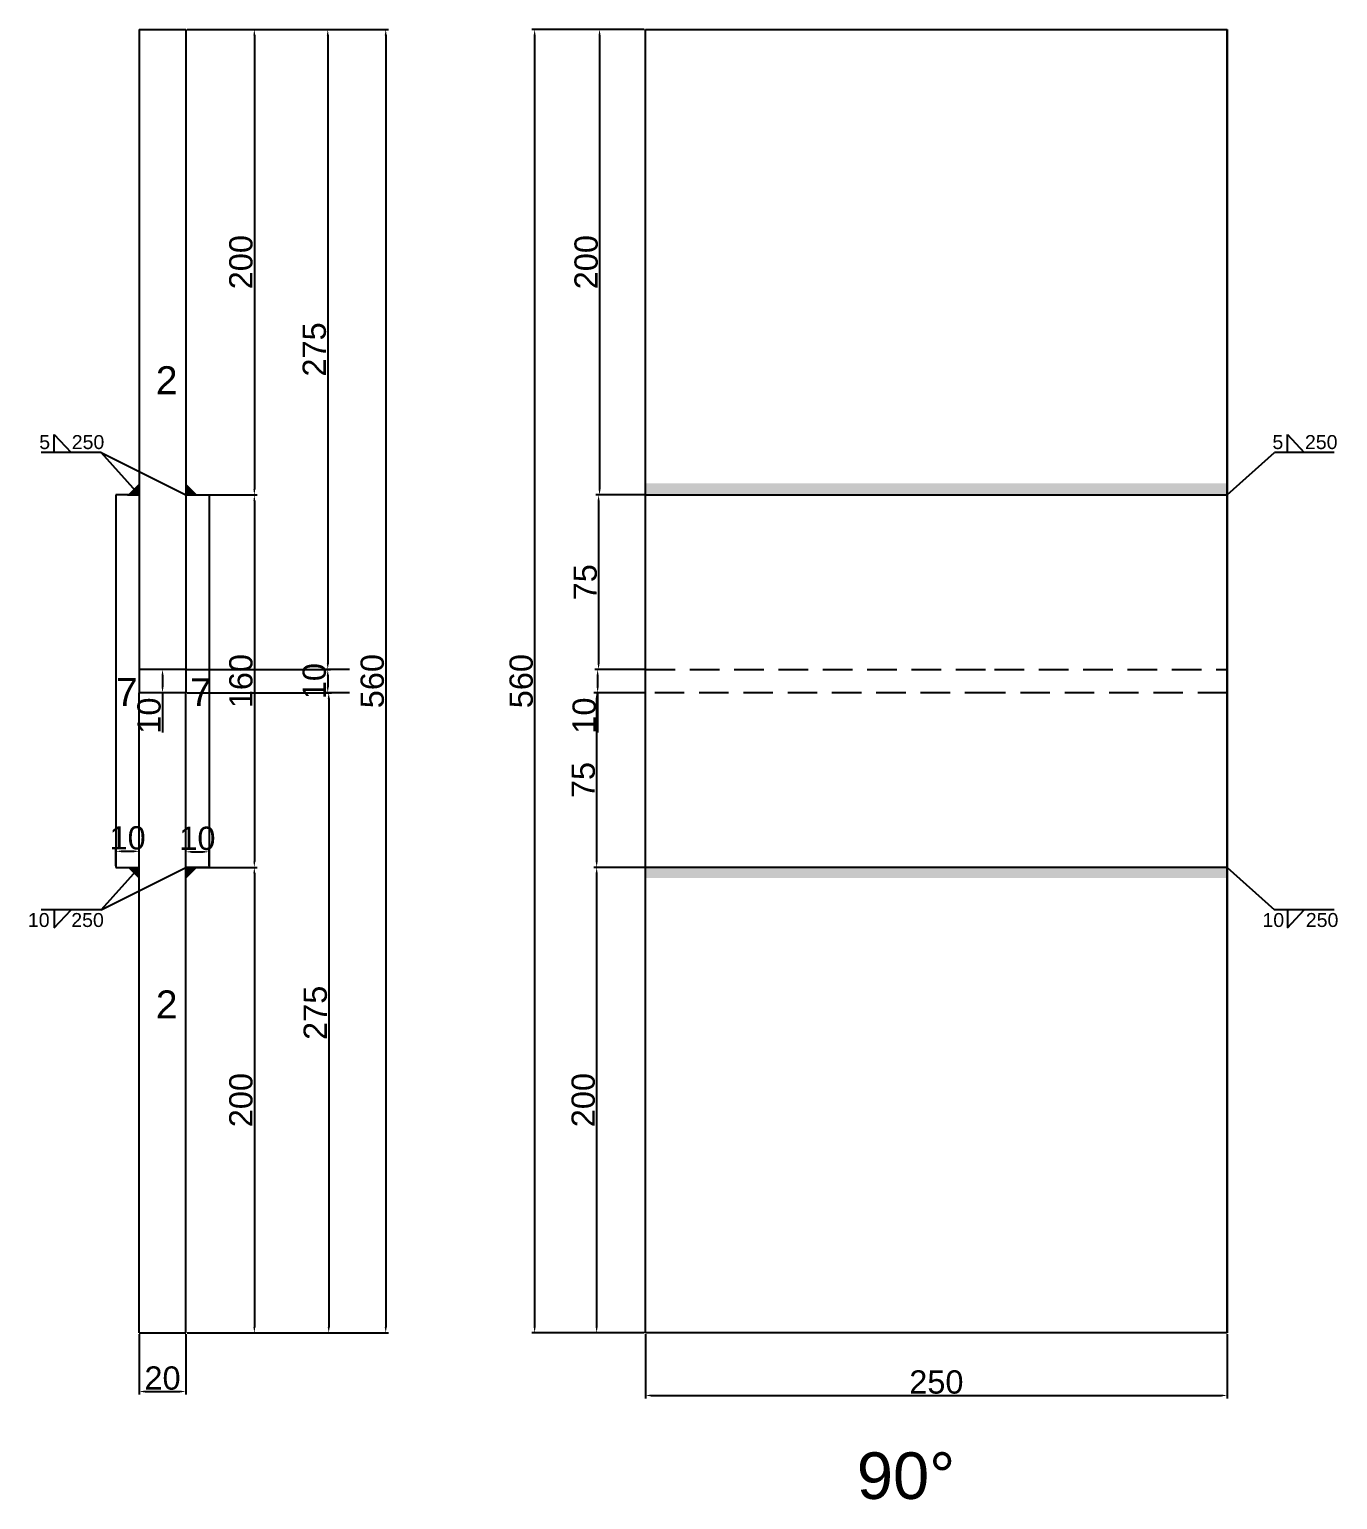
# Model space of a CAD drawing. Header units: millimetres. Extents: x 277 to 35015, y -7843 to 25622.
# Drawn here: x 1221 to 1783, y -6998 to -6366 of the extents above; entities that cross this region are included whole.
import ezdxf

# ---------------------------------------------------------------- set-up
doc = ezdxf.new("R2010")
doc.units = ezdxf.units.MM
doc.linetypes.add('DASHED', pattern=[19.05, 12.7, -6.35])
for name, color, linetype in [('尺寸标注', 6, 'Continuous'), ('标号', 4, 'Continuous'), ('焊缝', 250, 'Continuous')]:
    doc.layers.add(name, color=color, linetype=linetype)
doc.styles.get("Standard").update_dxf_attribs({"font": 'arial.ttf'})
doc.dimstyles.new('ISO-25-JHF', dxfattribs={"dimtxt": 10, "dimasz": 2.5, "dimexe": 1.25, "dimexo": 0.625, "dimtad": 1, "dimtxsty": 'Standard', "dimcen": 2.5, "dimadec": 0, "dimazin": 0, "dimtfac": 1, "dimtmove": 0, "dimatfit": 3, "dimfxl": 1, "dimarcsym": 0})

# ---------------------------------------------------------------- blocks, each defined once
blk = doc.blocks.new('*D875')
at = {"layer": 'Defpoints', "color": 0, "transparency": 16777216}
for p in [(1485.5, -6925.98), (1735.5, -6925.98), (1735.5, -6952.87)]:
    blk.add_point(p, dxfattribs=at)
at = {"layer": '尺寸标注', "color": 0, "lineweight": -2, "transparency": 16777216}
for p, q in [((1485.5, -6926.6), (1485.5, -6954.12)), ((1735.5, -6926.6), (1735.5, -6954.12)), ((1488, -6952.87), (1733, -6952.87))]:
    blk.add_line(p, q, dxfattribs=at)
at = {"layer": '尺寸标注', "color": 0, "transparency": 16777216}
for points in [[(1488, -6952.45), (1488, -6953.29), (1485.5, -6952.87)], [(1733, -6952.45), (1733, -6953.29), (1735.5, -6952.87)]]:
    blk.add_solid(points, dxfattribs=at)
at = {"layer": '尺寸标注', "color": 0, "transparency": 16777216, "insert": (1610.5, -6947.14), "char_height": 10, "attachment_point": 5}
blk.add_mtext('250', dxfattribs=at)
blk = doc.blocks.new('*D866')
at = {"layer": 'Defpoints', "color": 0, "transparency": 16777216}
for p in [(1485.5, -6365.98), (1465.75, -6565.98), (1485.5, -6565.98)]:
    blk.add_point(p, dxfattribs=at)
at = {"layer": '尺寸标注', "color": 0, "lineweight": -2, "transparency": 16777216}
for p, q in [((1484.87, -6365.98), (1464.5, -6365.98)), ((1465.75, -6368.48), (1465.75, -6563.48)), ((1484.87, -6565.98), (1464.5, -6565.98))]:
    blk.add_line(p, q, dxfattribs=at)
at = {"layer": '尺寸标注', "color": 0, "transparency": 16777216}
for points in [[(1465.34, -6368.48), (1466.17, -6368.48), (1465.75, -6365.98)], [(1465.34, -6563.48), (1466.17, -6563.48), (1465.75, -6565.98)]]:
    blk.add_solid(points, dxfattribs=at)
at = {"layer": '尺寸标注', "color": 0, "transparency": 16777216, "insert": (1460.02, -6465.98), "char_height": 10, "attachment_point": 5, "rotation": 90}
blk.add_mtext('200', dxfattribs=at)
blk = doc.blocks.new('*D867')
at = {"layer": 'Defpoints', "color": 0, "transparency": 16777216}
for p in [(1485.5, -6565.98), (1465.34, -6640.98), (1485.5, -6640.98)]:
    blk.add_point(p, dxfattribs=at)
at = {"layer": '尺寸标注', "color": 0, "lineweight": -2, "transparency": 16777216}
for p, q in [((1484.87, -6565.98), (1464.09, -6565.98)), ((1465.34, -6568.48), (1465.34, -6638.48)), ((1484.87, -6640.98), (1464.09, -6640.98))]:
    blk.add_line(p, q, dxfattribs=at)
at = {"layer": '尺寸标注', "color": 0, "transparency": 16777216}
for points in [[(1464.92, -6568.48), (1465.75, -6568.48), (1465.34, -6565.98)], [(1464.92, -6638.48), (1465.75, -6638.48), (1465.34, -6640.98)]]:
    blk.add_solid(points, dxfattribs=at)
at = {"layer": '尺寸标注', "color": 0, "transparency": 16777216, "insert": (1459.63, -6603.48), "char_height": 10, "attachment_point": 5, "rotation": 90}
blk.add_mtext('75', dxfattribs=at)
blk = doc.blocks.new('*D868')
at = {"layer": 'Defpoints', "color": 0, "transparency": 16777216}
for p in [(1485.5, -6640.98), (1464.92, -6650.98), (1485.5, -6650.98)]:
    blk.add_point(p, dxfattribs=at)
at = {"layer": '尺寸标注', "color": 0, "lineweight": -2, "transparency": 16777216}
for p, q in [((1484.87, -6640.98), (1463.67, -6640.98)), ((1464.92, -6643.48), (1464.92, -6648.48)), ((1484.87, -6650.98), (1463.67, -6650.98)), ((1464.92, -6650.98), (1464.92, -6668.08))]:
    blk.add_line(p, q, dxfattribs=at)
at = {"layer": '尺寸标注', "color": 0, "transparency": 16777216}
for points in [[(1464.5, -6643.48), (1465.34, -6643.48), (1464.92, -6640.98)], [(1464.5, -6648.48), (1465.34, -6648.48), (1464.92, -6650.98)]]:
    blk.add_solid(points, dxfattribs=at)
at = {"layer": '尺寸标注', "color": 0, "transparency": 16777216, "insert": (1459.19, -6660.78), "char_height": 10, "attachment_point": 5, "rotation": 90}
blk.add_mtext('10', dxfattribs=at)
blk = doc.blocks.new('*D869')
at = {"layer": 'Defpoints', "color": 0, "transparency": 16777216}
for p in [(1485.5, -6650.98), (1464.5, -6725.98), (1485.5, -6725.98)]:
    blk.add_point(p, dxfattribs=at)
at = {"layer": '尺寸标注', "color": 0, "lineweight": -2, "transparency": 16777216}
for p, q in [((1484.87, -6650.98), (1463.25, -6650.98)), ((1464.5, -6653.48), (1464.5, -6723.48)), ((1484.87, -6725.98), (1463.25, -6725.98))]:
    blk.add_line(p, q, dxfattribs=at)
at = {"layer": '尺寸标注', "color": 0, "transparency": 16777216}
for points in [[(1464.09, -6653.48), (1464.92, -6653.48), (1464.5, -6650.98)], [(1464.09, -6723.48), (1464.92, -6723.48), (1464.5, -6725.98)]]:
    blk.add_solid(points, dxfattribs=at)
at = {"layer": '尺寸标注', "color": 0, "transparency": 16777216, "insert": (1458.79, -6688.48), "char_height": 10, "attachment_point": 5, "rotation": 90}
blk.add_mtext('75', dxfattribs=at)
blk = doc.blocks.new('*D870')
at = {"layer": 'Defpoints', "color": 0, "transparency": 16777216}
for p in [(1485.5, -6725.98), (1464.5, -6925.98), (1485.5, -6925.98)]:
    blk.add_point(p, dxfattribs=at)
at = {"layer": '尺寸标注', "color": 0, "lineweight": -2, "transparency": 16777216}
for p, q in [((1484.87, -6725.98), (1463.25, -6725.98)), ((1464.5, -6728.48), (1464.5, -6923.48)), ((1484.87, -6925.98), (1463.25, -6925.98))]:
    blk.add_line(p, q, dxfattribs=at)
at = {"layer": '尺寸标注', "color": 0, "transparency": 16777216}
for points in [[(1464.09, -6728.48), (1464.92, -6728.48), (1464.5, -6725.98)], [(1464.09, -6923.48), (1464.92, -6923.48), (1464.5, -6925.98)]]:
    blk.add_solid(points, dxfattribs=at)
at = {"layer": '尺寸标注', "color": 0, "transparency": 16777216, "insert": (1458.77, -6825.98), "char_height": 10, "attachment_point": 5, "rotation": 90}
blk.add_mtext('200', dxfattribs=at)
blk = doc.blocks.new('*D871')
at = {"layer": 'Defpoints', "color": 0, "transparency": 16777216}
for p in [(1485.5, -6365.98), (1437.85, -6925.98), (1485.5, -6925.98)]:
    blk.add_point(p, dxfattribs=at)
at = {"layer": '尺寸标注', "color": 0, "lineweight": -2, "transparency": 16777216}
for p, q in [((1484.87, -6365.98), (1436.6, -6365.98)), ((1437.85, -6368.48), (1437.85, -6923.48)), ((1484.87, -6925.98), (1436.6, -6925.98))]:
    blk.add_line(p, q, dxfattribs=at)
at = {"layer": '尺寸标注', "color": 0, "transparency": 16777216}
for points in [[(1437.43, -6368.48), (1438.27, -6368.48), (1437.85, -6365.98)], [(1437.43, -6923.48), (1438.27, -6923.48), (1437.85, -6925.98)]]:
    blk.add_solid(points, dxfattribs=at)
at = {"layer": '尺寸标注', "color": 0, "transparency": 16777216, "insert": (1432.12, -6645.98), "char_height": 10, "attachment_point": 5, "rotation": 90}
blk.add_mtext('560', dxfattribs=at)
blk = doc.blocks.new('*D876')
at = {"layer": 'Defpoints', "color": 0, "transparency": 16777216}
for p in [(1267.93, -6925.98), (1287.93, -6925.98), (1287.93, -6951.17)]:
    blk.add_point(p, dxfattribs=at)
at = {"layer": '尺寸标注', "color": 0, "lineweight": -2, "transparency": 16777216}
for p, q in [((1267.93, -6926.6), (1267.93, -6952.42)), ((1287.93, -6926.6), (1287.93, -6952.42)), ((1270.43, -6951.17), (1285.43, -6951.17))]:
    blk.add_line(p, q, dxfattribs=at)
at = {"layer": '尺寸标注', "color": 0, "transparency": 16777216}
for points in [[(1270.43, -6950.76), (1270.43, -6951.59), (1267.93, -6951.17)], [(1285.43, -6950.76), (1285.43, -6951.59), (1287.93, -6951.17)]]:
    blk.add_solid(points, dxfattribs=at)
at = {"layer": '尺寸标注', "color": 0, "transparency": 16777216, "insert": (1277.93, -6945.44), "char_height": 10, "attachment_point": 5}
blk.add_mtext('20', dxfattribs=at)
blk = doc.blocks.new('*D877')
at = {"layer": 'Defpoints', "color": 0, "transparency": 16777216}
for p in [(1267.93, -6719.09), (1257.93, -6725.98), (1267.93, -6725.98)]:
    blk.add_point(p, dxfattribs=at)
at = {"layer": '尺寸标注', "color": 0, "lineweight": -2, "transparency": 16777216}
for p, q in [((1257.93, -6725.35), (1257.93, -6717.84)), ((1260.43, -6719.09), (1265.43, -6719.09)), ((1267.93, -6725.35), (1267.93, -6717.84))]:
    blk.add_line(p, q, dxfattribs=at)
at = {"layer": '尺寸标注', "color": 0, "transparency": 16777216}
for points in [[(1260.43, -6718.68), (1260.43, -6719.51), (1257.93, -6719.09)], [(1265.43, -6718.68), (1265.43, -6719.51), (1267.93, -6719.09)]]:
    blk.add_solid(points, dxfattribs=at)
at = {"layer": '尺寸标注', "color": 0, "transparency": 16777216, "insert": (1262.93, -6713.36), "char_height": 10, "attachment_point": 5}
blk.add_mtext('10', dxfattribs=at)
blk = doc.blocks.new('*D878')
at = {"layer": 'Defpoints', "color": 0, "transparency": 16777216}
for p in [(1297.93, -6719.31), (1287.93, -6725.98), (1297.93, -6725.98)]:
    blk.add_point(p, dxfattribs=at)
at = {"layer": '尺寸标注', "color": 0, "lineweight": -2, "transparency": 16777216}
for p, q in [((1287.93, -6725.35), (1287.93, -6718.06)), ((1290.43, -6719.31), (1295.43, -6719.31)), ((1297.93, -6725.35), (1297.93, -6718.06))]:
    blk.add_line(p, q, dxfattribs=at)
at = {"layer": '尺寸标注', "color": 0, "transparency": 16777216}
for points in [[(1290.43, -6718.89), (1290.43, -6719.72), (1287.93, -6719.31)], [(1295.43, -6718.89), (1295.43, -6719.72), (1297.93, -6719.31)]]:
    blk.add_solid(points, dxfattribs=at)
at = {"layer": '尺寸标注', "color": 0, "transparency": 16777216, "insert": (1292.93, -6713.58), "char_height": 10, "attachment_point": 5}
blk.add_mtext('10', dxfattribs=at)
blk = doc.blocks.new('*D879')
at = {"layer": 'Defpoints', "color": 0, "transparency": 16777216}
for p in [(1287.93, -6365.98), (1287.93, -6565.98), (1317.39, -6565.98)]:
    blk.add_point(p, dxfattribs=at)
at = {"layer": '尺寸标注', "color": 0, "lineweight": -2, "transparency": 16777216}
for p, q in [((1288.55, -6365.98), (1318.64, -6365.98)), ((1317.39, -6368.48), (1317.39, -6563.48)), ((1288.55, -6565.98), (1318.64, -6565.98))]:
    blk.add_line(p, q, dxfattribs=at)
at = {"layer": '尺寸标注', "color": 0, "transparency": 16777216}
for points in [[(1316.98, -6368.48), (1317.81, -6368.48), (1317.39, -6365.98)], [(1316.98, -6563.48), (1317.81, -6563.48), (1317.39, -6565.98)]]:
    blk.add_solid(points, dxfattribs=at)
at = {"layer": '尺寸标注', "color": 0, "transparency": 16777216, "insert": (1311.66, -6465.98), "char_height": 10, "attachment_point": 5, "rotation": 90}
blk.add_mtext('200', dxfattribs=at)
blk = doc.blocks.new('*D880')
at = {"layer": 'Defpoints', "color": 0, "transparency": 16777216}
for p in [(1297.93, -6565.98), (1297.93, -6725.98), (1317.39, -6725.98)]:
    blk.add_point(p, dxfattribs=at)
at = {"layer": '尺寸标注', "color": 0, "lineweight": -2, "transparency": 16777216}
for p, q in [((1298.55, -6565.98), (1318.64, -6565.98)), ((1317.39, -6568.48), (1317.39, -6723.48)), ((1298.55, -6725.98), (1318.64, -6725.98))]:
    blk.add_line(p, q, dxfattribs=at)
at = {"layer": '尺寸标注', "color": 0, "transparency": 16777216}
for points in [[(1316.98, -6568.48), (1317.81, -6568.48), (1317.39, -6565.98)], [(1316.98, -6723.48), (1317.81, -6723.48), (1317.39, -6725.98)]]:
    blk.add_solid(points, dxfattribs=at)
at = {"layer": '尺寸标注', "color": 0, "transparency": 16777216, "insert": (1311.66, -6645.98), "char_height": 10, "attachment_point": 5, "rotation": 90}
blk.add_mtext('160', dxfattribs=at)
blk = doc.blocks.new('*D881')
at = {"layer": 'Defpoints', "color": 0, "transparency": 16777216}
for p in [(1287.93, -6725.98), (1287.93, -6925.98), (1317.39, -6925.98)]:
    blk.add_point(p, dxfattribs=at)
at = {"layer": '尺寸标注', "color": 0, "lineweight": -2, "transparency": 16777216}
for p, q in [((1288.55, -6725.98), (1318.64, -6725.98)), ((1317.39, -6728.48), (1317.39, -6923.48)), ((1288.55, -6925.98), (1318.64, -6925.98))]:
    blk.add_line(p, q, dxfattribs=at)
at = {"layer": '尺寸标注', "color": 0, "transparency": 16777216}
for points in [[(1316.98, -6728.48), (1317.81, -6728.48), (1317.39, -6725.98)], [(1316.98, -6923.48), (1317.81, -6923.48), (1317.39, -6925.98)]]:
    blk.add_solid(points, dxfattribs=at)
at = {"layer": '尺寸标注', "color": 0, "transparency": 16777216, "insert": (1311.66, -6825.98), "char_height": 10, "attachment_point": 5, "rotation": 90}
blk.add_mtext('200', dxfattribs=at)
blk = doc.blocks.new('*D872')
at = {"layer": 'Defpoints', "color": 0, "transparency": 16777216}
for p in [(1288.55, -6365.98), (1288.55, -6925.98), (1373.85, -6925.98)]:
    blk.add_point(p, dxfattribs=at)
at = {"layer": '尺寸标注', "color": 0, "lineweight": -2, "transparency": 16777216}
for p, q in [((1289.18, -6365.98), (1375.1, -6365.98)), ((1373.85, -6368.48), (1373.85, -6923.48)), ((1289.18, -6925.98), (1375.1, -6925.98))]:
    blk.add_line(p, q, dxfattribs=at)
at = {"layer": '尺寸标注', "color": 0, "transparency": 16777216}
for points in [[(1373.43, -6368.48), (1374.27, -6368.48), (1373.85, -6365.98)], [(1373.43, -6923.48), (1374.27, -6923.48), (1373.85, -6925.98)]]:
    blk.add_solid(points, dxfattribs=at)
at = {"layer": '尺寸标注', "color": 0, "transparency": 16777216, "insert": (1368.12, -6645.98), "char_height": 10, "attachment_point": 5, "rotation": 90}
blk.add_mtext('560', dxfattribs=at)
blk = doc.blocks.new('*D882')
at = {"layer": 'Defpoints', "color": 0, "transparency": 16777216}
for p in [(1287.93, -6640.98), (1277.93, -6650.98), (1287.93, -6650.98)]:
    blk.add_point(p, dxfattribs=at)
at = {"layer": '尺寸标注', "color": 0, "lineweight": -2, "transparency": 16777216}
for p, q in [((1287.3, -6640.98), (1276.68, -6640.98)), ((1277.93, -6643.48), (1277.93, -6648.48)), ((1287.3, -6650.98), (1276.68, -6650.98)), ((1277.93, -6650.98), (1277.93, -6668.08))]:
    blk.add_line(p, q, dxfattribs=at)
at = {"layer": '尺寸标注', "color": 0, "transparency": 16777216}
for points in [[(1277.51, -6643.48), (1278.34, -6643.48), (1277.93, -6640.98)], [(1277.51, -6648.48), (1278.34, -6648.48), (1277.93, -6650.98)]]:
    blk.add_solid(points, dxfattribs=at)
at = {"layer": '尺寸标注', "color": 0, "transparency": 16777216, "insert": (1272.19, -6660.78), "char_height": 10, "attachment_point": 5, "rotation": 90}
blk.add_mtext('10', dxfattribs=at)
blk = doc.blocks.new('*D948')
at = {"layer": 'Defpoints', "color": 0, "transparency": 16777216}
for p in [(1287.93, -6365.98), (1287.93, -6640.98), (1348.94, -6640.98)]:
    blk.add_point(p, dxfattribs=at)
at = {"layer": '尺寸标注', "color": 0, "lineweight": -2, "transparency": 16777216}
for p, q in [((1288.55, -6365.98), (1350.19, -6365.98)), ((1348.94, -6368.48), (1348.94, -6638.48)), ((1288.55, -6640.98), (1350.19, -6640.98))]:
    blk.add_line(p, q, dxfattribs=at)
at = {"layer": '尺寸标注', "color": 0, "transparency": 16777216}
for points in [[(1348.52, -6368.48), (1349.36, -6368.48), (1348.94, -6365.98)], [(1348.52, -6638.48), (1349.36, -6638.48), (1348.94, -6640.98)]]:
    blk.add_solid(points, dxfattribs=at)
at = {"layer": '尺寸标注', "color": 0, "transparency": 16777216, "insert": (1343.21, -6503.48), "char_height": 10, "attachment_point": 5, "rotation": 90}
blk.add_mtext('275', dxfattribs=at)
blk = doc.blocks.new('*D950')
at = {"layer": 'Defpoints', "color": 0, "transparency": 16777216}
for p in [(1358.94, -6640.98), (1348.94, -6650.98), (1358.94, -6650.98)]:
    blk.add_point(p, dxfattribs=at)
at = {"layer": '尺寸标注', "color": 0, "lineweight": -2, "transparency": 16777216}
for p, q in [((1358.32, -6640.98), (1347.69, -6640.98)), ((1348.94, -6643.48), (1348.94, -6648.48)), ((1358.32, -6650.98), (1347.69, -6650.98))]:
    blk.add_line(p, q, dxfattribs=at)
at = {"layer": '尺寸标注', "color": 0, "transparency": 16777216}
for points in [[(1348.52, -6643.48), (1349.36, -6643.48), (1348.94, -6640.98)], [(1348.52, -6648.48), (1349.36, -6648.48), (1348.94, -6650.98)]]:
    blk.add_solid(points, dxfattribs=at)
at = {"layer": '尺寸标注', "color": 0, "transparency": 16777216, "insert": (1343.21, -6645.98), "char_height": 10, "attachment_point": 5, "rotation": 90}
blk.add_mtext('10', dxfattribs=at)
blk = doc.blocks.new('*D951')
at = {"layer": 'Defpoints', "color": 0, "transparency": 16777216}
for p in [(1287.93, -6650.98), (1287.93, -6925.98), (1349.36, -6925.98)]:
    blk.add_point(p, dxfattribs=at)
at = {"layer": '尺寸标注', "color": 0, "lineweight": -2, "transparency": 16777216}
for p, q in [((1288.55, -6650.98), (1350.61, -6650.98)), ((1349.36, -6653.48), (1349.36, -6923.48)), ((1288.55, -6925.98), (1350.61, -6925.98))]:
    blk.add_line(p, q, dxfattribs=at)
at = {"layer": '尺寸标注', "color": 0, "transparency": 16777216}
for points in [[(1348.94, -6653.48), (1349.77, -6653.48), (1349.36, -6650.98)], [(1348.94, -6923.48), (1349.77, -6923.48), (1349.36, -6925.98)]]:
    blk.add_solid(points, dxfattribs=at)
at = {"layer": '尺寸标注', "color": 0, "transparency": 16777216, "insert": (1343.63, -6788.48), "char_height": 10, "attachment_point": 5, "rotation": 90}
blk.add_mtext('275', dxfattribs=at)

msp = doc.modelspace()

# ---------------------------------------------------------------- hatches: boundary and pattern name
at = {"layer": '焊缝'}
h = msp.add_hatch(color=250, dxfattribs=at)
h.dxf.hatch_style = 1
h.paths.add_polyline_path([(1267.925, -6560.976), (1262.925, -6565.976), (1267.925, -6565.976)])
h = msp.add_hatch(color=250, dxfattribs=at)
h.dxf.hatch_style = 1
h.paths.add_polyline_path([(1287.925, -6560.976), (1292.925, -6565.976), (1287.925, -6565.976)])
h = msp.add_hatch(color=250, dxfattribs=at)
h.dxf.hatch_style = 1
h.paths.add_polyline_path([(1485.497, -6560.928), (1485.497, -6565.928), (1735.497, -6565.928), (1735.497, -6560.928)])
h = msp.add_hatch(color=250, dxfattribs=at)
h.dxf.hatch_style = 1
h.paths.add_polyline_path([(1267.925, -6730.976), (1262.925, -6725.976), (1267.925, -6725.976)])
h = msp.add_hatch(color=250, dxfattribs=at)
h.dxf.hatch_style = 1
h.paths.add_polyline_path([(1287.925, -6730.976), (1292.925, -6725.976), (1287.925, -6725.976)])
h = msp.add_hatch(color=250, dxfattribs=at)
h.dxf.hatch_style = 1
h.paths.add_polyline_path([(1485.497, -6725.546), (1485.497, -6730.546), (1735.497, -6730.546), (1735.497, -6725.546)])

# ---------------------------------------------------------------- linework, layer by layer
for p, q in [((1267.925, -6365.976), (1287.925, -6365.976)), ((1267.925, -6365.976), (1267.925, -6640.976)), ((1287.925, -6365.976), (1287.925, -6640.976)), ((1485.497, -6365.976), (1635.497, -6365.976)), ((1485.497, -6925.976), (1485.497, -6365.976)), ((1535.497, -6365.976), (1635.497, -6365.976)), ((1635.497, -6365.976), (1735.497, -6365.976)), ((1735.497, -6365.976), (1735.497, -6925.976)), ((1735.497, -6925.976), (1735.497, -6365.976)), ((1267.925, -6565.976), (1257.925, -6565.976)), ((1257.925, -6565.976), (1257.925, -6725.976)), ((1262.925, -6565.976), (1267.925, -6565.976)), ((1287.925, -6565.976), (1297.925, -6565.976)), ((1297.925, -6565.976), (1297.925, -6725.976)), ((1485.497, -6565.976), (1535.497, -6565.976)), ((1535.497, -6565.976), (1635.497, -6565.976)), ((1635.497, -6565.976), (1735.497, -6565.976)), ((1287.925, -6640.976), (1267.925, -6640.976)), ((1267.925, -6640.976), (1267.925, -6650.976)), ((1287.925, -6640.976), (1287.925, -6650.976)), ((1287.925, -6650.976), (1267.925, -6650.976)), ((1267.925, -6925.976), (1267.925, -6650.976)), ((1287.925, -6925.976), (1287.925, -6650.976)), ((1257.925, -6725.976), (1267.925, -6725.976)), ((1297.925, -6725.976), (1287.925, -6725.976)), ((1535.497, -6725.976), (1485.497, -6725.976)), ((1635.497, -6725.976), (1535.497, -6725.976)), ((1735.497, -6725.976), (1635.497, -6725.976)), ((1267.925, -6925.976), (1287.925, -6925.976)), ((1635.497, -6925.976), (1485.497, -6925.976)), ((1635.497, -6925.976), (1535.497, -6925.976)), ((1735.497, -6925.976), (1635.497, -6925.976))]:
    msp.add_line(p, q)
at = {"linetype": 'DASHED'}
for p, q in [((1485.497, -6640.976), (1635.497, -6640.976)), ((1635.497, -6640.976), (1735.497, -6640.976)), ((1635.497, -6650.976), (1485.497, -6650.976)), ((1735.497, -6650.976), (1635.497, -6650.976))]:
    msp.add_line(p, q, dxfattribs=at)
at = {"layer": '尺寸标注'}
for p, q in [((1231.421, -6547.786), (1231.421, -6540.022)), ((1231.421, -6540.022), (1238.652, -6547.786)), ((1761.402, -6547.786), (1761.402, -6540.022)), ((1761.402, -6540.022), (1768.634, -6547.786)), ((1251.534, -6547.786), (1225.771, -6547.786)), ((1267.925, -6565.976), (1251.534, -6547.786)), ((1251.534, -6547.786), (1287.925, -6565.976)), ((1735.497, -6565.976), (1755.752, -6547.786)), ((1781.515, -6547.786), (1755.752, -6547.786)), ((1267.925, -6725.976), (1251.534, -6744.166)), ((1251.534, -6744.166), (1287.925, -6725.976)), ((1735.497, -6725.976), (1755.752, -6744.166)), ((1251.534, -6744.166), (1225.771, -6744.166)), ((1231.421, -6744.166), (1231.421, -6751.931)), ((1231.421, -6751.931), (1238.652, -6744.166)), ((1781.515, -6744.166), (1755.752, -6744.166)), ((1761.402, -6744.166), (1761.402, -6751.931)), ((1761.402, -6751.931), (1768.634, -6744.166))]:
    msp.add_line(p, q, dxfattribs=at)

# ---------------------------------------------------------------- texts
at = {"insert": (1576.331, -6977.319), "char_height": 20, "attachment_point": 1}
msp.add_mtext_dynamic_manual_height_columns('90° ', width=70.10425, gutter_width=12.5, heights=[0], dxfattribs=at)
at = {"layer": '尺寸标注', "char_height": 6}
for s, insert, attachment_point in [('5    250', (1224.951, -6540.269), 1), ('5    250', (1754.932, -6540.269), 1), ('\\pt0;10    250', (1220.079, -6751.683), 7), ('10    250', (1750.645, -6751.683), 7)]:
    msp.add_mtext_dynamic_manual_height_columns(s, width=68.30832, gutter_width=12.5, heights=[0], dxfattribs=dict(at, insert=insert, attachment_point=attachment_point))
at = {"layer": '标号', "char_height": 12, "attachment_point": 7}
for s, insert in [('2 ', (1275.061, -6522.687)), ('7 ', (1257.925, -6656.623)), ('7 ', (1289.746, -6656.725)), ('2 ', (1275.061, -6790.86))]:
    msp.add_mtext_dynamic_manual_height_columns(s, width=70.10425, gutter_width=12.5, heights=[0], dxfattribs=dict(at, insert=insert))

# ---------------------------------------------------------------- dimensions: what is measured, and where the dimension line sits
at = {"layer": '尺寸标注'}
for p1, p2, distance, picture, middle in [((1287.925, -6365.976), (1287.925, -6565.976), 29.467, '*D879', (1311.661, -6465.976)), ((1287.925, -6365.976), (1287.925, -6640.976), 61.016, '*D948', (1343.211, -6503.476)), ((1485.497, -6365.976), (1485.497, -6925.976), -47.646, '*D871', (1432.121, -6645.976)), ((1485.497, -6365.976), (1485.497, -6565.976), -19.743, '*D866', (1460.023, -6465.976)), ((1297.925, -6565.976), (1297.925, -6725.976), 19.467, '*D880', (1311.661, -6645.976)), ((1485.497, -6565.976), (1485.497, -6640.976), -20.16, '*D867', (1459.627, -6603.476)), ((1287.925, -6640.976), (1287.925, -6650.976), -10, '*D882', (1272.194, -6660.776)), ((1485.497, -6640.976), (1485.497, -6650.976), -20.577, '*D868', (1459.19, -6660.776)), ((1287.925, -6650.976), (1287.925, -6925.976), 61.433, '*D951', (1343.627, -6788.476)), ((1485.497, -6650.976), (1485.497, -6725.976), -20.993, '*D869', (1458.794, -6688.476)), ((1287.925, -6725.976), (1287.925, -6925.976), 29.467, '*D881', (1311.661, -6825.976)), ((1485.497, -6725.976), (1485.497, -6925.976), -20.993, '*D870', (1458.773, -6825.976)), ((1485.497, -6925.976), (1735.497, -6925.976), -26.894, '*D875', (1610.497, -6947.14))]:
    dim = msp.add_aligned_dim(p1=p1, p2=p2, distance=distance, dimstyle='ISO-25-JHF', dxfattribs=at)
    dim.commit()
    dim.dimension.update_dxf_attribs({"geometry": picture, "text_midpoint": middle})
for base, p1, p2, angle, picture, middle in [((1373.849, -6925.976), (1288.55, -6365.976), (1288.55, -6925.976), 270, '*D872', (1373.849, -6645.976)), ((1348.942, -6650.976), (1358.942, -6640.976), (1358.942, -6650.976), 270, '*D950', (1348.942, -6645.976)), ((1267.925, -6719.094), (1257.925, -6725.976), (1267.925, -6725.976), 0, '*D877', (1262.925, -6719.094)), ((1297.925, -6719.307), (1287.925, -6725.976), (1297.925, -6725.976), 0, '*D878', (1292.925, -6719.307)), ((1287.925, -6951.174), (1267.925, -6925.976), (1287.925, -6925.976), 0, '*D876', (1277.925, -6951.174))]:
    dim = msp.add_linear_dim(base=base, p1=p1, p2=p2, angle=angle, dimstyle='ISO-25-JHF', dxfattribs=at)
    dim.commit()
    dim.dimension.update_dxf_attribs({"geometry": picture, "text_midpoint": middle, "dimtype": 161})

doc.saveas('drawing.dxf')
